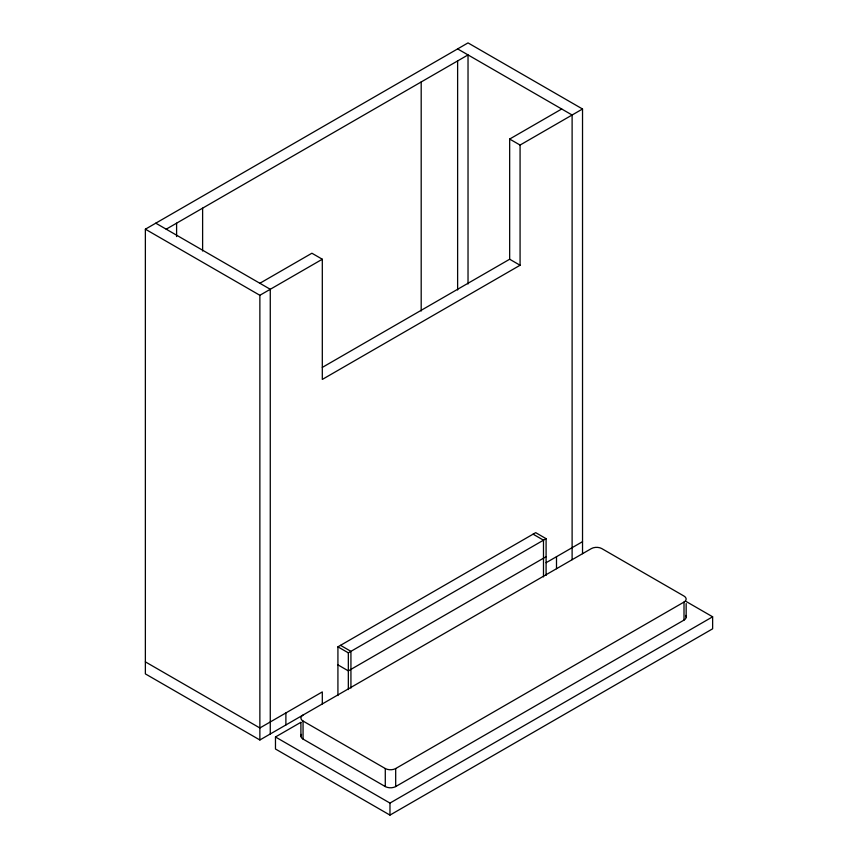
<?xml version="1.0" encoding="UTF-8"?>
<svg xmlns="http://www.w3.org/2000/svg" width="858" height="858" viewBox="0 0 858 858"><rect width="100%" height="100%" fill="white"/><g stroke="black" fill="none" stroke-linecap="round" stroke-linejoin="round"><path stroke-width="1.29" d="M686.164 617.095L686.164 603.571M301.512 734.394A7.357 4.247 0 0 0 303.056 739.081L385.285 786.561A7.357 4.247 0 0 0 395.688 786.561L684.008 620.098L684.008 602.069A7.357 4.247 0 0 0 684.008 596.063L601.78 548.584A7.357 4.247 0 0 0 591.376 548.584L259.867 739.982L145.367 673.884L145.367 229.193L468.028 42.9L582.528 108.998L582.528 553.7M166.184 229.193L468.028 54.923L468.028 283.977M259.867 283.269L311.904 253.228L322.308 259.234L322.308 379.418L520.077 265.251L520.077 145.056L582.528 108.998M322.308 367.406L509.663 259.234L509.663 139.05L561.711 108.998M145.367 229.193L259.867 295.291L322.308 259.234M337.923 695.581L337.923 646.835L535.692 532.657L546.096 538.674L546.096 575.396M337.923 646.835L348.337 652.852L546.096 538.674M546.096 556.703L348.337 670.881L337.923 664.864M546.096 562.709L582.528 541.677M686.035 601.437L712.633 616.795L712.633 628.807L389.972 815.1L275.472 749.002L275.472 736.979L301.008 722.232M303.056 715.046A7.357 4.247 0 0 0 303.056 721.052L385.285 768.532A7.357 4.247 0 0 0 395.688 768.532L684.008 602.069M275.472 736.979L389.972 803.077L712.633 616.795M457.625 48.906L572.114 115.015L572.114 559.706M509.663 139.05L520.077 145.056M509.663 259.234L520.077 265.251M155.781 223.177L270.27 289.285L270.27 733.976M533.086 534.169L543.489 540.175L543.489 576.898M340.529 645.334L350.933 651.351L350.933 688.073M145.367 661.861L259.867 727.97L322.308 691.913L322.308 703.925M556.499 556.703L556.499 568.715M457.625 60.929L457.625 289.993M421.192 81.96L421.192 311.025M395.688 768.532L395.688 786.561M389.972 803.077L389.972 815.1M385.285 768.532L385.285 786.561M348.337 652.852L348.337 689.575M303.056 721.052L303.056 739.081M300.901 722.554L300.901 736.078M285.886 712.944L285.886 724.956M259.867 295.291L259.867 739.982M202.617 208.151L202.617 251.019M176.598 223.177L176.598 236.572M685.563 615.411A7.357 4.247 0 0 1 684.008 620.098"/></g></svg>
